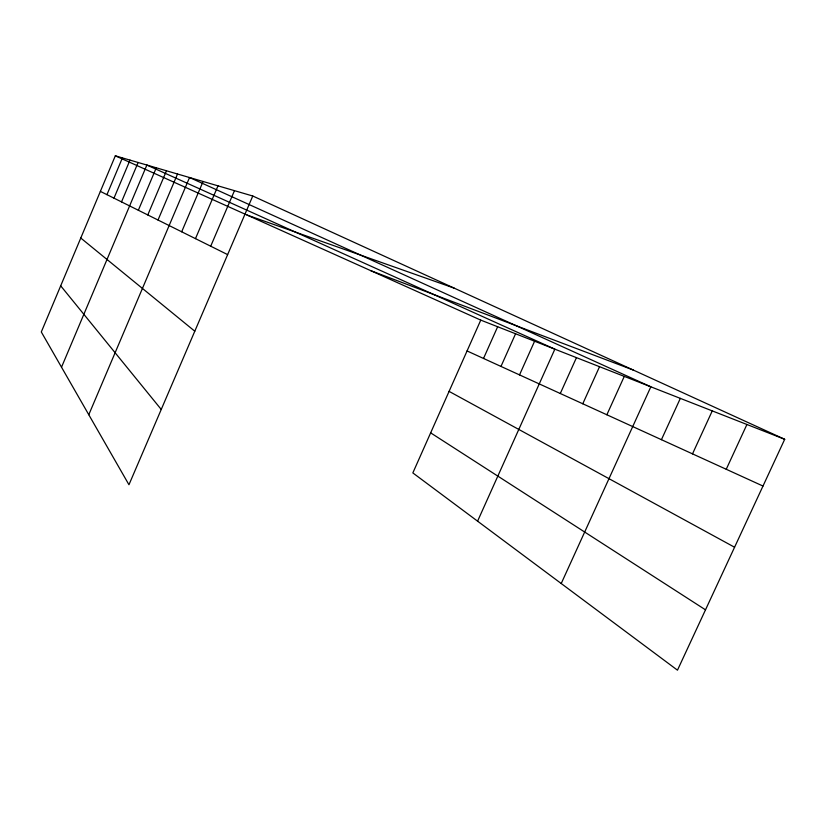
<?xml version="1.0" encoding="UTF-8"?>
<svg xmlns="http://www.w3.org/2000/svg" width="826" height="826" viewBox="0 0 826 826"><rect width="100%" height="100%" fill="white"/><g stroke="black" fill="none" stroke-linecap="round" stroke-linejoin="round"><path stroke-width="1.24" d="M252.766 196.01L115.32 155.825L41.3 331.969L128.959 484.748L252.766 196.01L784.7 439.298L677.475 670.175L412.845 472.916L480.763 320.116L784.7 439.298M106.946 194.668L122.413 157.89M113.978 198.157L130.002 160.11M121.515 201.895L138.128 162.485M61.516 367.209L146.873 165.045L554.855 349.171L477.583 521.175M138.345 210.258L156.29 167.802M147.782 214.946L166.48 170.775M158.014 220.026L177.528 174.007M88.785 414.724L189.546 177.518L650.836 386.805L561.226 583.517M181.679 231.786L203.093 181.483M195.473 238.642L218.002 185.84M210.713 246.21L234.47 190.651M483.52 358.463L497.655 326.735M500.979 366.424L515.569 333.766M519.523 374.89L534.598 341.221M560.296 393.506L576.455 357.637M582.774 403.78L599.542 366.692M606.862 414.766L624.28 376.388M661.43 439.68L680.335 398.369M692.508 453.866L712.26 410.894M726.24 469.271L746.921 424.481M247.005 215.018L454.217 288.14M370.76 270.66L633.263 370.038M115.32 155.825L480.763 320.116M467.062 350.947L762.987 486.049M100.369 191.395L227.635 254.614M449.086 391.379L734.572 547.235M430.656 432.855L705.497 609.836M80.772 238.033L194.791 331.216M60.69 285.827L161.246 409.459"/></g></svg>
